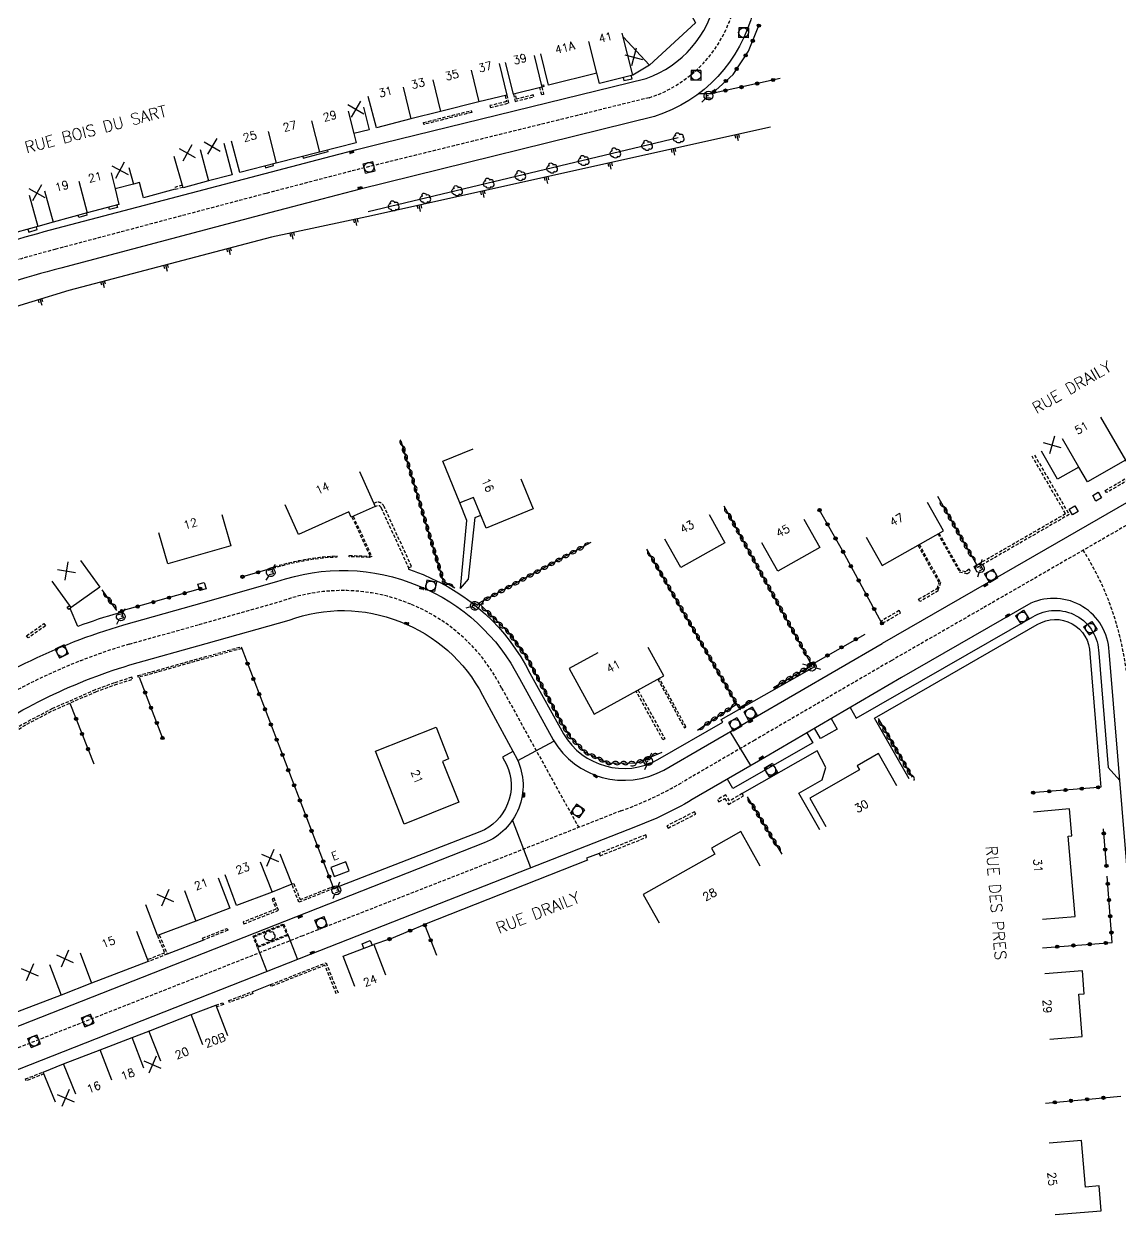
# Model space of a CAD drawing. Header units: millimetres. Extents: x 150999 to 152000, y 125999 to 127001.
# Drawn here: x 151174.2 to 151342.5, y 126479.7 to 126663.7 of the extents above; entities that cross this region are included whole.
import ezdxf
from ezdxf.enums import TextEntityAlignment as Align

# ---------------------------------------------------------------- set-up
doc = ezdxf.new("R2010")
doc.units = ezdxf.units.MM
doc.linetypes.add('DASHED', pattern=[0.75, 0.5, -0.25])
doc.layers.get('0').update_dxf_attribs({"linetype": 'CONTINUOUS'})
for name, color, linetype in [('W0001', 6, 'DASHED'), ('W0008', 7, 'CONTINUOUS'), ('W0100', 7, 'CONTINUOUS'), ('W0112', 1, 'DASHED'), ('W0211', 2, 'CONTINUOUS'), ('W0300', 7, 'CONTINUOUS'), ('W0302', 3, 'CONTINUOUS'), ('W0310', 3, 'CONTINUOUS'), ('W0322', 7, 'CONTINUOUS'), ('W0334', 7, 'CONTINUOUS'), ('W0400', 7, 'CONTINUOUS'), ('W0420', 7, 'CONTINUOUS'), ('W0471', 7, 'CONTINUOUS'), ('W0984', 7, 'CONTINUOUS'), ('W0989', 7, 'CONTINUOUS'), ('W0991', 7, 'CONTINUOUS'), ('W1102', 7, 'CONTINUOUS')]:
    doc.layers.add(name, color=color, linetype=linetype)
doc.styles.get("Standard").update_dxf_attribs({"font": 'romans.shx', "width": 0.85})

# ---------------------------------------------------------------- blocks, each defined once
blk = doc.blocks.new('t991o')
at = {"color": 0, "linetype": 'Continuous'}
for p, q in [((-1, 1), (1, -1)), ((-1, -1), (1, 1))]:
    blk.add_line(p, q, dxfattribs=at)
blk = doc.blocks.new('t310o')
at = {"color": 0, "linetype": 'Continuous'}
for centre, start, end in [((-0.5, 0.38), 216.8699, 323.1304), ((0.5, -0.37), 36.8699, 143.1303)]:
    blk.add_arc(centre, 0.625, start, end, dxfattribs=at)
blk = doc.blocks.new('t322o')
at = {"color": 0, "linetype": 'Continuous'}
for radius in [0.25, 0.15]:
    blk.add_circle((0, 0), radius, dxfattribs=at)
blk = doc.blocks.new('t211o')
at = {"color": 0, "linetype": 'Continuous'}
for p, q in [((-0.29, 0.5), (-0.29, 0)), ((0, 1), (0, 0)), ((0.29, 0.5), (0.29, 0))]:
    blk.add_line(p, q, dxfattribs=at)
blk = doc.blocks.new('T420')
for p, q in [((0.75, 0.75), (-0.75, 0.75)), ((-0.75, 0.75), (-0.75, -0.75)), ((0.75, 0.75), (0.75, -0.75)), ((0.75, -0.75), (-0.75, -0.75))]:
    blk.add_line(p, q)
blk.add_ellipse((0, 0), major_axis=(-0.53, 0.53), ratio=1, start_param=3.926991, end_param=10.210176)
blk = doc.blocks.new('T300')
for p, q in [((-0.8, 0.51), (-0.86, 0.34)), ((-0.86, 0.34), (-0.86, 0.17)), ((-0.86, 0.17), (-0.74, 0.06)), ((-0.69, 0.63), (-0.8, 0.51)), ((-0.8, -0.06), (-0.74, 0.06)), ((-0.74, 0.06), (-0.69, 0.11)), ((-0.57, 0.69), (-0.69, 0.63)), ((-0.46, 0.69), (-0.57, 0.69)), ((-0.29, 0.63), (-0.46, 0.69)), ((-0.29, 0.63), (-0.17, 0.74)), ((-0.23, 0.57), (-0.29, 0.63)), ((-0.17, 0.74), (-0.06, 0.8)), ((-0.06, 0.8), (0.06, 0.8)), ((0.06, 0.8), (0.23, 0.74)), ((0.23, 0.74), (0.34, 0.63)), ((0.34, 0.63), (0.4, 0.51)), ((0.46, 0.46), (0.34, 0.46)), ((0.4, 0.51), (0.4, 0.46)), ((0.57, 0.4), (0.46, 0.46)), ((0.57, 0.4), (0.69, 0.29)), ((0.69, 0.29), (0.74, 0.17)), ((0.74, 0.06), (0.69, -0.17)), ((0.74, 0.17), (0.74, 0.06)), ((-0.8, -0.17), (-0.8, -0.06)), ((-0.8, -0.23), (-0.8, -0.17)), ((-0.74, -0.34), (-0.8, -0.23)), ((-0.69, -0.4), (-0.74, -0.34)), ((-0.51, -0.46), (-0.69, -0.4)), ((-0.4, -0.46), (-0.51, -0.46)), ((-0.4, -0.46), (-0.34, -0.46)), ((-0.34, -0.46), (-0.34, -0.4)), ((-0.34, -0.51), (-0.34, -0.46)), ((-0.29, -0.63), (-0.34, -0.51)), ((-0.17, -0.74), (-0.29, -0.63)), ((-0.06, -0.8), (-0.17, -0.74)), ((0.06, -0.8), (-0.06, -0.8)), ((0.17, -0.74), (0.06, -0.8)), ((0.23, -0.69), (0.17, -0.74)), ((0.29, -0.46), (0.23, -0.46)), ((0.29, -0.63), (0.23, -0.69)), ((0.46, -0.4), (0.29, -0.46)), ((0.34, -0.51), (0.29, -0.63)), ((0.34, -0.51), (0.34, -0.46)), ((0.57, -0.34), (0.46, -0.4)), ((0.63, -0.29), (0.57, -0.34)), ((0.69, -0.17), (0.63, -0.29))]:
    blk.add_line(p, q)
blk = doc.blocks.new('T400')
for p, q in [((-0.15, 0.3), (0.15, 0.3)), ((-0.15, -0.25), (-0.15, 0.3)), ((-0.15, 0.15), (0.15, 0.15)), ((-0.15, 0), (0.15, 0)), ((0.15, 0.3), (0.15, -0.25)), ((-0.15, -0.15), (0.15, -0.15)), ((-0.15, -0.25), (-0.15, -0.3)), ((-0.15, -0.3), (0.15, -0.3)), ((0.15, -0.3), (0.15, -0.25))]:
    blk.add_line(p, q)
blk = doc.blocks.new('T471')
for p, q in [((-0.333334, 0.333334), (-0.333334, -0.333334)), ((-0.333334, 0.333334), (0.333334, 0.333334)), ((-0.333334, 0), (0, 0)), ((0.500001, 0.500001), (1.000002, 1.000002)), ((-0.500001, -0.500001), (-1.000002, -1.000002)), ((-0.333334, -0.333334), (0.333334, -0.333334))]:
    blk.add_line(p, q)
blk.add_ellipse((0, 0), major_axis=(0.471405, 0.471405), ratio=1, start_param=5.4977871438, end_param=11.780972451)
blk = doc.blocks.new('t112o')
at = {"color": 0, "linetype": 'Continuous'}
for p, q in [((-0.5, 0.5), (0.5, 0.5)), ((-0.5, -0.5), (-0.5, 0.5)), ((0.5, 0.5), (0.5, -0.5)), ((0.5, -0.5), (-0.5, -0.5))]:
    blk.add_line(p, q, dxfattribs=at)

msp = doc.modelspace()

# ---------------------------------------------------------------- linework, layer by layer
at = {"layer": 'W0001'}
for points in [[(151342.48, 126865.16, 0.026167), (151323.38, 126822.08), (151310.46, 126788.28), (151302.18, 126766.48), (151297.78, 126754.05, 0.044949), (151292.44, 126732.85), (151287.18, 126694.71), (151283.25, 126666.36, -0.259129), (151270.21, 126652.42), (151225.1, 126641.31), (151219.18, 126639.76), (151211.37, 126637.72), (151179.07, 126629.16, 0.012852), (151162.35, 126624.22), (151146.07, 126618.81), (151134.51, 126615.06), (151113.42, 126608.16), (151101.74, 126604.55, -0.057136), (151061.77, 126596.74), (151048.09, 126595.31, 0.034878), (151035.64, 126593.12, 2.025446)], [(151483.07, 126014.25, -0.000463), (151465.48, 126121.41, 0.000328), (151442.8, 126260.36, 0.101931), (151437.67, 126274.58, -0.295589), (151437.91, 126280.29, 0.116471), (151443.73, 126299.09, -0.011498), (151445.36, 126310.69, 0.049077), (151450.21, 126349.63, 0.050108), (151447.47, 126388.3, -0.000595), (151431.9, 126478.98), (151424.7, 126521.56, 0.002254), (151411.43, 126599.34, 0.406265), (151396.07, 126610.27), (151389.67, 126609.02, 0.044346), (151379.93, 126606.54), (151374.75, 126605.55), (151370.37, 126603.33), (151366.54, 126599.96), (151356.47, 126594.23), (151321.48, 126574.08), (151307.47, 126566.04)], [(151366.76, 126238.5, 0.154631), (151378.41, 126265.19, 0.103525), (151375.44, 126294.22, -0.03208), (151364.09, 126338.78, -0.013787), (151360.93, 126358.66, -0.01199), (151358.91, 126377.59), (151357.94, 126389.7), (151354.32, 126433.99), (151352.73, 126453.04), (151350.45, 126481.2), (151349.24, 126496.27), (151347.54, 126516.77), (151346.67, 126527.46), (151343.86, 126561.44, 0.049583), (151341.99, 126571.64, 0.07302), (151336.86, 126582.94, 0.51535)], [(151051.84, 126520.48), (151098.76, 126529.15), (151117.72, 126532.57, 0.110333), (151150.71, 126546.29), (151162.3, 126554.62, -0.088737), (151190.37, 126568.53), (151201.12, 126571.56), (151213.98, 126575.19, -0.18652), (151233.62, 126574.66, -0.181338), (151247.56, 126561.8), (151259.39, 126540.39, 0.40833)], [(151307.47, 126566.04), (151286.43, 126553.8), (151275.29, 126547.32, -0.046073), (151265.87, 126542.94), (151246.62, 126535.36), (151217, 126523.76), (151165.26, 126503.39), (151135.92, 126491.81, -0.068819), (151122, 126488.12), (151104.91, 126485.99), (151059.57, 126480.22)]]:
    msp.add_lwpolyline(points, format="xyb", dxfattribs=at)
at = {"layer": 'W0008'}
for points in [[(151016.74, 126696.14), (151027.52, 126648.99), (151032.72, 126626.39), (151038.85, 126599.33, 0.335336), (151041.2, 126597.64), (151059.33, 126599.43), (151064.4, 126599.99), (151070.37, 126600.78, 0.04521), (151101.04, 126607.54), (151112.68, 126611.11), (151133.84, 126618.02), (151145.34, 126621.83), (151162.74, 126627.49, -0.012528), (151178.29, 126632.13), (151221.39, 126643.45), (151225.32, 126644.49), (151229.21, 126645.44), (151269.76, 126655.38, 0.266032), (151280.48, 126667.78)], [(151286.2, 126665.8, -0.262376), (151271.02, 126649.53), (151225.84, 126638.4), (151219.94, 126636.86), (151212.13, 126634.82), (151179.85, 126626.26, 0.012843), (151163.29, 126621.37)], [(151399.03, 126654.34), (151404.24, 126623.57, -0.409462), (151397.2, 126613.49), (151389, 126611.97, 0.090244), (151369.03, 126604.84), (151354.98, 126596.83), (151319.98, 126576.68), (151305.98, 126568.64)], [(151160.49, 126557.11, -0.088711), (151189.53, 126571.49), (151200.29, 126574.53), (151213.05, 126578.13, -0.185489), (151234.79, 126577.51, -0.180704), (151250.29, 126563.24), (151255.47, 126553.85, 0.406943), (151272.46, 126549.21), (151305.98, 126568.64)], [(151336.03, 126285.25), (151366.6, 126284.07, 0.496368), (151373.07, 126293.45, -0.032084), (151361.64, 126338.32, -0.013787), (151358.45, 126358.33, -0.011991), (151356.42, 126377.39), (151355.45, 126389.5), (151351.83, 126433.78), (151350.23, 126452.84), (151347.96, 126481), (151346.75, 126496.07), (151345.05, 126516.56), (151344.18, 126527.25), (151340.86, 126567.41, 0.526207), (151328.85, 126574.84), (151308.98, 126563.41)], [(151308.98, 126563.41), (151287.99, 126551.14), (151276.84, 126544.66, -0.045869), (151266.96, 126540.05), (151247.75, 126532.49), (151218.13, 126520.9), (151166.39, 126500.52), (151137.08, 126488.95, -0.068678), (151122.38, 126485.07), (151105.3, 126482.94), (151066.9, 126478.05, 0.369216)]]:
    msp.add_lwpolyline(points, format="xyb", dxfattribs=at)
msp.add_lwpolyline([(151061.71, 126487.54), (151058.92, 126502.77), (151056.83, 126513.32, -0.360953), (151060.63, 126519.01), (151081.71, 126522.85), (151099.7, 126526.12), (151114.72, 126528.89, 0.113675), (151151.36, 126542.99), (151164.98, 126552.73, -0.082376), (151190.44, 126565.34), (151202.2, 126568.65), (151214.91, 126572.22, -0.186274), (151231.9, 126571.99, -0.186303), (151244.61, 126560.71), (151249.93, 126550.87, -0.43305), (151244.89, 126538.02), (151215.89, 126526.63), (151164.19, 126506.29), (151135.11, 126494.83, -0.069815), (151121.36, 126491.18), (151103.21, 126488.85), (151066.66, 126484.27, -0.355033)], format="xyb", close=True, dxfattribs=at)
at = {"layer": 'W0100'}
for points in [[(151276.76, 126685.45), (151281.71, 126684.78), (151280.86, 126678.42), (151280.02, 126671.8), (151278.15, 126671.95), (151278.17, 126670.66), (151279.02, 126668.52), (151278.25, 126666.47), (151276.38, 126665.69), (151277.31, 126663.93), (151270.26, 126657.39), (151267.69, 126655.9), (151262.59, 126654.61), (151262.19, 126656.2), (151254.78, 126654.32), (151253.56, 126659.17)], [(151252.55, 126658.91), (151253.75, 126654.05), (151249.38, 126652.97), (151248.17, 126657.82)], [(151247.2, 126657.69), (151248.38, 126652.83), (151244.05, 126651.78), (151238.19, 126650.32), (151233.62, 126649.19), (151228.32, 126647.78), (151227.04, 126652.61)], [(151226.35, 126650.96), (151227.23, 126647.51), (151224.87, 126646.91), (151225.24, 126645.51), (151219.58, 126644.05), (151212.92, 126642.37), (151207.34, 126640.92), (151206.08, 126645.76)], [(151204.89, 126645.42), (151206.15, 126640.58), (151202.54, 126639.65), (151198.62, 126638.56), (151197.28, 126643.38)], [(151190.3, 126641.69), (151191, 126639.16), (151188.2, 126638.45), (151188.74, 126636.01), (151183.9, 126634.75), (151178.7, 126633.32), (151176.32, 126632.65), (151171.47, 126631.33), (151170.15, 126636.16)], [(151339.55, 126603.4), (151343.35, 126596.78), (151337.52, 126593.43), (151336.21, 126595.72), (151332.95, 126593.84), (151330.46, 126598.18)], [(151250.49, 126593.93), (151252.38, 126589.3), (151245.17, 126586.36), (151243.26, 126591.07), (151241.15, 126590.22), (151238.55, 126596.62), (151243.18, 126598.5)], [(151225.71, 126595.03), (151228.11, 126589.67), (151224.46, 126588.04), (151224.11, 126588.83), (151216.35, 126585.35), (151214.3, 126589.91)], [(151303.52, 126584.97), (151305.99, 126580.62), (151315.41, 126585.95), (151312.95, 126590.3)], [(151204.57, 126588.42), (151205.95, 126583.61), (151196.3, 126580.84), (151194.92, 126585.64)], [(151279.41, 126588.43), (151281.85, 126584.07), (151275.08, 126580.28), (151272.64, 126584.65)], [(151293.95, 126587.74), (151296.41, 126583.38), (151289.99, 126579.76), (151287.53, 126584.11)], [(151182.9, 126581.35), (151185.83, 126577.3), (151181.46, 126574.14), (151178.53, 126578.2)], [(151262.31, 126567.22), (151257.92, 126564.82), (151261.76, 126557.78), (151272.48, 126563.66), (151270.08, 126568.04)], [(151308.27, 126546.78), (151305.46, 126551.73), (151302.16, 126549.86), (151302.51, 126549.25), (151294.87, 126544.91), (151297.34, 126540.56)], [(151330.63, 126526.31), (151335.62, 126526.74), (151334.56, 126539.07), (151335.14, 126539.12), (151334.78, 126543.23), (151329.23, 126542.75)], [(151287.28, 126534.44), (151284.31, 126539.76), (151279.78, 126537.22), (151280.31, 126536.28), (151269.3, 126530.12), (151271.75, 126525.75)], [(151213.51, 126536.32), (151215.35, 126531.67), (151212.31, 126530.47), (151206.85, 126528.42), (151205.1, 126533.11)], [(151204, 126532.68), (151205.79, 126528.01), (151200.61, 126526.03), (151194.69, 126523.81), (151192.93, 126528.49)], [(151191.48, 126524.46), (151193.26, 126519.79), (151184.59, 126516.47), (151179.91, 126514.67), (151173.85, 126512.32), (151168.62, 126510.28), (151163.44, 126508.25), (151161.62, 126512.91)], [(151225.01, 126515.96), (151223.21, 126520.62), (151227.92, 126522.44), (151229.73, 126517.78)], [(151331.75, 126507.91), (151336.73, 126508.31), (151336.23, 126514.78), (151337.02, 126514.84), (151336.75, 126518.37), (151330.97, 126517.92)], [(151179.03, 126498.21), (151177.16, 126502.85), (151180.27, 126504.1), (151185.88, 126506.26), (151190.83, 126508.14), (151193.39, 126509.14), (151193.39, 126509.14), (151199.85, 126511.66), (151203.67, 126513.13), (151205.46, 126508.46)], [(151332.59, 126480.96), (151339.64, 126481.56), (151339.32, 126485.37), (151337.24, 126485.19), (151336.63, 126492.34), (151331.64, 126491.91)]]:
    msp.add_lwpolyline(points, dxfattribs=at)
for points in [[(151228.16, 126552.1), (151237.48, 126555.81), (151239.42, 126550.91), (151238.48, 126550.54), (151240.97, 126544.25), (151232.61, 126540.92)], [(151221.85, 126532.88), (151224.13, 126533.75), (151223.61, 126535.13), (151221.33, 126534.26)]]:
    msp.add_lwpolyline(points, close=True, dxfattribs=at)
at = {"layer": 'W0112'}
for points in [[(151248.09, 126652.76), (151248.3, 126651.82), (151245.77, 126651.2), (151245.84, 126650.9), (151248.66, 126651.6), (151248.38, 126652.83)], [(151249.38, 126652.97), (151249.62, 126651.85), (151252.49, 126652.55), (151252.42, 126652.84), (151249.85, 126652.21), (151249.67, 126653.04)], [(151253.68, 126654.34), (151253.98, 126654.42), (151254.05, 126654.13), (151253.75, 126654.05), (151254, 126652.93), (151253.71, 126652.85), (151253.43, 126653.97)], [(151329.39, 126597.56), (151334.72, 126588.43), (151320.31, 126580.1), (151320.11, 126580.45), (151334.17, 126588.57), (151329.04, 126597.37)], [(151224.76, 126588.17), (151227.63, 126581.97), (151227.21, 126581.85), (151224.15, 126581.96), (151224.15, 126582.16), (151227.18, 126582.05), (151227.35, 126582.1), (151224.58, 126588.09)], [(151314.56, 126585.47), (151317.85, 126579.66), (151318.99, 126579.39), (151319.02, 126579.34), (151319.57, 126579.69), (151319.35, 126580.03), (151318.8, 126579.67), (151318.83, 126579.63), (151317.98, 126579.83), (151314.74, 126585.57)], [(151311.68, 126583.84), (151314.96, 126577.98), (151314.57, 126576.81), (151314.62, 126576.73), (151311.8, 126575.07), (151311.59, 126575.42), (151314.42, 126577.07), (151314.43, 126577.04), (151314.74, 126577.96), (151311.51, 126583.74)], [(151181.46, 126574.14), (151181.06, 126573.87), (151180.83, 126574.2), (151181.23, 126574.47)], [(151271.54, 126563.14), (151275.62, 126555.7), (151275.87, 126555.84), (151271.8, 126563.28)], [(151268.51, 126561.48), (151272.61, 126553.99), (151272.33, 126553.83), (151268.22, 126561.32)], [(151221.64, 126531.31), (151221.76, 126531.03), (151216.43, 126528.91), (151215.35, 126531.67), (151215.63, 126531.78), (151216.61, 126529.31), (151221.36, 126531.2), (151221.64, 126531.31)], [(151194.97, 126523.91), (151196.2, 126520.95), (151193.26, 126519.79)], [(151194.69, 126523.81), (151195.8, 126521.12), (151193.15, 126520.07)], [(151222.16, 126514.85), (151220.42, 126519.24), (151212.17, 126515.99), (151212.17, 126515.99), (151212.06, 126516.27), (151220.59, 126519.63), (151222.44, 126514.96)], [(151203.67, 126513.13), (151204.74, 126513.49), (151204.83, 126513.21), (151203.78, 126512.84)], [(151177.27, 126502.57), (151174.53, 126501.5), (151174.42, 126501.78), (151177.16, 126502.85)]]:
    msp.add_lwpolyline(points, dxfattribs=at)
for points in [[(151235.55, 126648.61), (151242.89, 126650.45), (151242.97, 126650.16), (151235.62, 126648.32)], [(151344.76, 126594.75), (151354.04, 126600.15), (151354.25, 126599.81), (151340.47, 126591.79), (151340.27, 126592.13), (151344.59, 126594.65), (151343.35, 126596.78), (151343.52, 126596.88)], [(151306.06, 126571.74), (151308.82, 126573.35), (151308.62, 126573.69), (151305.86, 126572.08)], [(151174.59, 126569.81), (151177.25, 126571.68), (151177.48, 126571.35), (151174.82, 126569.48)], [(151191.69, 126563.7), (151207.56, 126568.14), (151207.64, 126567.87), (151191.77, 126563.43)], [(151170.2, 126553.53), (151174.66, 126556.26), (151178.7, 126558.36), (151185.24, 126561.23), (151188.15, 126562.29), (151190.84, 126563.15), (151190.75, 126563.44), (151188.05, 126562.58), (151185.13, 126561.51), (151178.57, 126558.63), (151174.52, 126556.52), (151170.05, 126553.79)], [(151284.52, 126545.6), (151282.53, 126544.46), (151282.01, 126545.38), (151280.73, 126544.7), (151280.92, 126544.34), (151281.85, 126544.84), (151282.38, 126543.91), (151284.72, 126545.25)], [(151277.19, 126542.8), (151272.94, 126540.64), (151273.12, 126540.29), (151277.37, 126542.44)], [(151262.67, 126536.05), (151269.83, 126538.89), (151269.69, 126539.26), (151262.52, 126536.42)], [(151212.32, 126529.43), (151212.9, 126527.85), (151207.86, 126525.87), (151207.97, 126525.59), (151213.28, 126527.68), (151212.6, 126529.53)], [(151201.63, 126523.39), (151205.38, 126524.9), (151205.49, 126524.62), (151201.75, 126523.11)], [(151214.07, 126525.58), (151214.76, 126523.82), (151210.08, 126521.95), (151209.38, 126523.72)], [(151213.98, 126525.39), (151214.57, 126523.9), (151210.16, 126522.15), (151209.58, 126523.63)], [(151209.35, 126514.89), (151205.77, 126513.54), (151205.66, 126513.83), (151209.25, 126515.17)]]:
    msp.add_lwpolyline(points, close=True, dxfattribs=at)
at = {"layer": 'W0112', "flags": 128}
msp.add_lwpolyline([(151198.5, 126638.98), (151197.34, 126638.66), (151197.42, 126638.37), (151198.58, 126638.69)], dxfattribs=at)
at = {"layer": 'W0112'}
msp.add_lwpolyline([(151228.11, 126589.67), (151228.47, 126589.83, -0.335445), (151229.06, 126589.46), (151233.26, 126580.25), (151233.71, 126580.45), (151229.52, 126589.65, 0.355852), (151228.33, 126590.32), (151227.91, 126590.13)], format="xyb", dxfattribs=at)
at = {"layer": 'W0112', "flags": 128}
msp.add_lwpolyline([(151211.95, 126580.2, -0.064899), (151222.24, 126582.1), (151222.25, 126581.9, 0.064899), (151212.01, 126580.01)], format="xyb", close=True, dxfattribs=at)
at = {"layer": 'W0211'}
msp.add_lwpolyline([(151288.83, 126647.89), (151226.83, 126634.12), (151212.23, 126631.01), (151181.08, 126622.8), (151163.97, 126617.61), (151147.42, 126612.37), (151135.42, 126608.65), (151119.92, 126603.84), (151102.26, 126597.37), (151087.71, 126594), (151059.72, 126584.61), (151052.25, 126579.24)], dxfattribs=at)
at = {"layer": 'W0302'}
msp.add_lwpolyline([(151274.67, 126646.26), (151227.08, 126634.9)], dxfattribs=at)
at = {"layer": 'W0310'}
for points in [[(151240.35, 126577.12), (151238.63, 126578.14), (151232.12, 126599.71)], [(151320.53, 126580.69), (151314.53, 126591.2)], [(151289.33, 126561.9), (151295.22, 126565.32), (151281.72, 126589.72)], [(151261.27, 126584.14), (151244.04, 126574.8), (151248.64, 126570.26), (151251.49, 126566.39), (151256.79, 126556.35), (151258.06, 126554.26), (151260.4, 126551.94), (151263.81, 126550.29), (151268.16, 126550.25), (151272.23, 126551.94)], [(151286.02, 126559.86), (151284.04, 126558.72), (151269.88, 126583.1)], [(151188.47, 126573.69), (151186.21, 126576.86)], [(151277.63, 126555.33), (151283.67, 126559.36)], [(151305.37, 126557.1), (151310.6, 126548.1)], [(151285.29, 126545.1), (151290.6, 126536.31)]]:
    msp.add_lwpolyline(points, dxfattribs=at)
at = {"layer": 'W0322'}
for points in [[(151290.35, 126655.38), (151279.87, 126653.05), (151283.1, 126655.99), (151285.46, 126659.55), (151287.07, 126663.48)], [(151305.97, 126571.73), (151299.89, 126582.91)], [(151211.99, 126580.09), (151207.75, 126578.87)], [(151201.28, 126577.03), (151188.73, 126573.47)], [(151295.43, 126565.58), (151303.37, 126570.08)], [(151207.64, 126567.87), (151221.64, 126531.31)], [(151191.91, 126563.47), (151195.47, 126554.12)], [(151181.25, 126559.48), (151184.91, 126550.17)], [(151339.15, 126546.55), (151328.86, 126545.7)], [(151340.45, 126534.5), (151339.98, 126540.17)], [(151330.65, 126521.92), (151341.33, 126522.74), (151340.57, 126532.9)], [(151233.52, 126524.55), (151235.72, 126525.5), (151237.54, 126520.8)], [(151230.32, 126523.26), (151227.92, 126522.44)], [(151331.11, 126498.06), (151342.64, 126499.14)]]:
    msp.add_lwpolyline(points, dxfattribs=at)
at = {"layer": 'W0322', "flags": 128}
msp.add_lwpolyline([(151299.89, 126582.91), (151296.39, 126589.11)], dxfattribs=at)
at = {"layer": 'W0334'}
for points in [[(151266.22, 126655.53), (151266.34, 126655.05), (151267.59, 126655.33), (151267.46, 126655.84)], [(151277.89, 126653.09), (151279.87, 126653.05)], [(151217, 126643.39), (151217.06, 126643.15), (151220.94, 126644.16), (151220.88, 126644.38)], [(151211.22, 126641.93), (151211.29, 126641.67), (151212.54, 126642.02), (151212.48, 126642.25)], [(151197.42, 126638.37), (151192.57, 126637.07), (151191.93, 126639.42), (151191, 126639.16)], [(151183.78, 126634.71), (151183.87, 126634.37), (151182.62, 126634.04), (151182.53, 126634.37)], [(151188.47, 126635.94), (151188.56, 126635.59), (151187.32, 126635.28), (151187.23, 126635.61)], [(151174.8, 126632.24), (151174.92, 126631.79), (151176.22, 126632.17), (151176.11, 126632.59)], [(151241.22, 126577.06), (151242.23, 126587.53), (151241.15, 126590.22)], [(151241.22, 126577.06), (151242.49, 126578.5), (151243.5, 126587.98), (151244.38, 126588.32)], [(151298.18, 126557.1), (151299.11, 126555.5), (151296.53, 126554.06), (151295.63, 126555.61)], [(151250.03, 126550.65), (151255.59, 126553.65)], [(151294.44, 126554.91), (151295.34, 126553.37), (151283.07, 126546.35), (151282.23, 126547.79)], [(151285.83, 126549.89), (151282.66, 126555.12)], [(151296.41, 126540.03), (151293.21, 126545.66), (151296.8, 126547.71), (151297.37, 126549.62), (151296.03, 126552.15), (151284.52, 126545.6)], [(151252.02, 126534.18), (151249.24, 126541.54)], [(151262.52, 126536.42), (151260.61, 126535.67), (151260.73, 126535.38), (151235.72, 126525.5)], [(151230.32, 126523.26), (151233.52, 126524.55)], [(151201.75, 126523.11), (151196.2, 126520.95)], [(151214.76, 126523.82), (151216.18, 126520.13)], [(151226.39, 126521.85), (151226.13, 126522.54), (151227.39, 126523.04), (151227.66, 126522.34)], [(151210.08, 126521.95), (151211.52, 126518.29)], [(151209.25, 126515.17), (151212.06, 126516.27)]]:
    msp.add_lwpolyline(points, dxfattribs=at)
for points in [[(151233.26, 126580.25), (151233.26, 126580.03, -0.018542), (151235.49, 126579.2, -0.180375), (151251.9, 126564.1), (151257.06, 126554.75, 0.405852), (151271.56, 126550.8), (151281.52, 126556.57), (151281.26, 126556.96), (151295.66, 126565.09), (151295.43, 126565.58)], [(151188.73, 126573.47), (151188.79, 126573.29, 0.027621), (151182.48, 126571.23), (151181.29, 126574.02)], [(151301.08, 126558.8), (151302.01, 126557.15), (151329.12, 126572.73, -0.581756), (151339.27, 126567.15), (151340.71, 126549.61), (151342.49, 126547.61)], [(151310.17, 126547.86), (151304.83, 126557.17), (151313.37, 126562.08), (151329.83, 126571.54, -0.585768), (151337.89, 126567.08), (151339.36, 126549.04), (151339.57, 126546.59), (151339.15, 126546.55)], [(151249.29, 126552.05), (151247.68, 126551.19), (151248.3, 126550.04, -0.431121), (151244.21, 126539.72), (151221.76, 126531.03)]]:
    msp.add_lwpolyline(points, format="xyb", dxfattribs=at)
at = {"layer": 'W1102'}
for p, q in [((151266.22, 126661.75), (151270.26, 126657.39)), ((151242.86, 126656.64), (151244.05, 126651.78)), ((151236.98, 126655.17), (151238.19, 126650.32)), ((151232.41, 126654.04), (151233.62, 126649.19)), ((151223.99, 126650.35), (151224.87, 126646.91)), ((151211.7, 126647.22), (151212.92, 126642.37)), ((151218.33, 126648.89), (151219.58, 126644.05)), ((151201.28, 126644.49), (151202.54, 126639.65)), ((151187.58, 126640.87), (151188.2, 126638.45)), ((151177.37, 126638.14), (151178.7, 126633.32)), ((151182.64, 126639.59), (151183.9, 126634.75)), ((151174.98, 126637.47), (151176.32, 126632.65)), ((151210.47, 126535.12), (151212.31, 126530.47)), ((151198.83, 126530.7), (151200.61, 126526.03)), ((151182.81, 126521.14), (151184.59, 126516.47)), ((151178.12, 126519.34), (151179.91, 126514.67)), ((151201.67, 126507), (151199.85, 126511.66)), ((151192.6, 126503.46), (151190.83, 126508.14)), ((151195.24, 126504.5), (151193.39, 126509.15)), ((151187.68, 126501.6), (151185.88, 126506.26)), ((151182.14, 126499.46), (151180.27, 126504.1))]:
    msp.add_line(p, q, dxfattribs=at)
at = {"layer": 'W1102', "flags": 128}
for points in [[(151267.69, 126655.9), (151266.07, 126662.33)], [(151262.19, 126656.2), (151260.97, 126661.04)], [(151336.21, 126595.72), (151333.72, 126600.05)]]:
    msp.add_lwpolyline(points, dxfattribs=at)

# ---------------------------------------------------------------- block references
at = {"layer": 'W0112'}
for p, rotation in [((151339.02, 126591.19), 210.197688758553), ((151335.41, 126589.07), 210.197688758553), ((151201.54, 126577.39), 196.036165948656)]:
    msp.add_blockref('t112o', p, dxfattribs=dict(at, rotation=rotation))
at = {"layer": 'W0211'}
for p, rotation in [((151283.7, 126646.75), 192.520850453904), ((151273.94, 126644.58), 192.520850453904), ((151264.18, 126642.41), 192.520850453904), ((151254.42, 126640.25), 192.520850453904), ((151244.66, 126638.08), 192.520850453904), ((151234.89, 126635.91), 192.520850453904), ((151225.13, 126633.76), 192.043962127383), ((151215.35, 126631.67), 192.043962127383), ((151205.64, 126629.27), 194.748813542747), ((151195.97, 126626.72), 194.748813542747), ((151186.3, 126624.18), 194.748813542747), ((151176.68, 126621.47), 196.878720992866)]:
    msp.add_blockref('t211o', p, dxfattribs=dict(at, rotation=rotation))
at = {"layer": 'W0300'}
for p, rotation in [((151274.67, 126646.26), 193.425746784878), ((151269.81, 126645.1), 193.425746784878), ((151260.08, 126642.78), 193.425746784878), ((151264.94, 126643.94), 193.425746784878), ((151255.22, 126641.62), 193.425746784878), ((151245.49, 126639.3), 193.425746784878), ((151250.35, 126640.46), 193.425746784878), ((151240.63, 126638.14), 193.425746784878), ((151230.9, 126635.82), 193.425746784878), ((151235.76, 126636.98), 193.425746784878), ((151211.84, 126523.77), 201.729468597048)]:
    msp.add_blockref('T300', p, dxfattribs=dict(at, rotation=rotation))
at = {"layer": 'W0310'}
for p, rotation in [((151232.35, 126598.96), 106.779784706201), ((151232.71, 126597.76), 106.779784706201), ((151233.07, 126596.56), 106.779784706201), ((151233.43, 126595.37), 106.779784706201), ((151233.79, 126594.17), 106.779784706201), ((151234.16, 126592.97), 106.779784706201), ((151234.52, 126591.78), 106.779784706201), ((151234.88, 126590.58), 106.779784706201), ((151235.24, 126589.38), 106.779784706201), ((151315.43, 126589.63), 119.701747808261), ((151235.6, 126588.19), 106.779784706201), ((151282.32, 126588.63), 118.9502747560143), ((151282.93, 126587.54), 118.9502747560143), ((151316.05, 126588.55), 119.701747808261), ((151316.67, 126587.46), 119.701747808261), ((151235.96, 126586.99), 106.779784706201), ((151236.32, 126585.79), 106.779784706201), ((151283.53, 126586.44), 118.9502747560143), ((151317.28, 126586.38), 119.701747808261), ((151236.68, 126584.6), 106.779784706201), ((151284.14, 126585.35), 118.9502747560143), ((151284.74, 126584.26), 118.9502747560143), ((151317.9, 126585.29), 119.701747808261), ((151318.52, 126584.2), 119.701747808261), ((151237.04, 126583.4), 106.779784706201), ((151237.4, 126582.2), 106.779784706201), ((151257.98, 126582.35), 208.437976913145), ((151259.08, 126582.95), 208.437976913145), ((151260.18, 126583.54), 208.437976913145), ((151270.51, 126582.02), 120.1425975212346), ((151285.35, 126583.16), 118.9502747560143), ((151285.95, 126582.07), 118.9502747560143), ((151319.14, 126583.12), 119.701747808261), ((151319.76, 126582.03), 119.701747808261), ((151237.76, 126581.01), 106.779784706201), ((151254.68, 126580.57), 208.437976913145), ((151255.78, 126581.16), 208.437976913145), ((151256.88, 126581.76), 208.437976913145), ((151271.14, 126580.94), 120.1425975212346), ((151286.56, 126580.97), 118.9502747560143), ((151238.13, 126579.81), 106.779784706201), ((151238.49, 126578.61), 106.779784706201), ((151251.38, 126578.78), 208.437976913145), ((151252.48, 126579.38), 208.437976913145), ((151253.58, 126579.97), 208.437976913145), ((151271.76, 126579.86), 120.1425975212346), ((151272.39, 126578.78), 120.1425975212346), ((151287.16, 126579.88), 118.9502747560143), ((151287.77, 126578.79), 118.9502747560143), ((151239.28, 126577.75), 149.456066193928), ((151248.08, 126576.99), 208.437976913145), ((151249.18, 126577.59), 208.437976913145), ((151250.28, 126578.19), 208.437976913145), ((151273.02, 126577.7), 120.1425975212346), ((151273.65, 126576.62), 120.1425975212346), ((151288.37, 126577.69), 118.9502747560143), ((151288.98, 126576.6), 118.9502747560143), ((151187.02, 126575.72), 125.533065306695), ((151187.75, 126574.71), 125.533065306695), ((151244.79, 126575.21), 208.437976913145), ((151245.89, 126575.8), 208.437976913145), ((151246.99, 126576.4), 208.437976913145), ((151274.27, 126575.54), 120.1425975212346), ((151274.9, 126574.45), 120.1425975212346), ((151289.58, 126575.51), 118.9502747560143), ((151245.21, 126573.65), 315.407350686655), ((151246.1, 126572.77), 315.407350686655), ((151275.53, 126573.37), 120.1425975212346), ((151290.19, 126574.41), 118.9502747560143), ((151290.79, 126573.32), 118.9502747560143), ((151246.99, 126571.89), 315.407350686655), ((151247.88, 126571.01), 315.407350686655), ((151276.16, 126572.29), 120.1425975212346), ((151276.79, 126571.21), 120.1425975212346), ((151291.4, 126572.22), 118.9502747560143), ((151292, 126571.13), 118.9502747560143), ((151248.75, 126570.12), 306.345125438902), ((151249.49, 126569.11), 306.345125438902), ((151277.41, 126570.13), 120.1425975212346), ((151278.04, 126569.05), 120.1425975212346), ((151292.61, 126570.04), 118.9502747560143), ((151293.22, 126568.94), 118.9502747560143), ((151250.23, 126568.1), 306.345125438902), ((151278.67, 126567.97), 120.1425975212346), ((151293.82, 126567.85), 118.9502747560143), ((151250.97, 126567.1), 306.345125438902), ((151251.66, 126566.06), 297.803871392233), ((151279.3, 126566.89), 120.1425975212346), ((151279.92, 126565.81), 120.1425975212346), ((151294.43, 126566.76), 118.9502747560143), ((151252.25, 126564.96), 297.803871392233), ((151252.83, 126563.85), 297.803871392233), ((151280.55, 126564.73), 120.1425975212346), ((151281.18, 126563.65), 120.1425975212346), ((151293.39, 126564.26), 30.15837075393889), ((151294.47, 126564.89), 30.15837075393889), ((151253.41, 126562.74), 297.803871392233), ((151254, 126561.64), 297.803871392233), ((151281.81, 126562.56), 120.1425975212346), ((151290.15, 126562.38), 30.15837075393889), ((151291.23, 126563), 30.15837075393889), ((151292.31, 126563.63), 30.15837075393889), ((151254.58, 126560.53), 297.803871392233), ((151282.43, 126561.48), 120.1425975212346), ((151283.06, 126560.4), 120.1425975212346), ((151255.16, 126559.43), 297.803871392233), ((151255.75, 126558.32), 297.803871392233), ((151281.79, 126558.11), 33.7676433538822), ((151282.83, 126558.8), 33.7676433538822), ((151283.69, 126559.32), 120.1425975212346), ((151285.03, 126559.29), 209.9702827071356), ((151256.33, 126557.22), 297.803871392233), ((151256.93, 126556.12), 301.286097337595), ((151279.71, 126556.72), 33.7676433538822), ((151280.75, 126557.41), 33.7676433538822), ((151257.58, 126555.05), 301.286097337595), ((151278.67, 126556.02), 33.7676433538822), ((151306, 126556.02), 300.146952912454), ((151306.62, 126554.94), 300.146952912454), ((151258.29, 126554.03), 315.338777386758), ((151259.18, 126553.15), 315.338777386758), ((151307.25, 126553.86), 300.146952912454), ((151307.88, 126552.78), 300.146952912454), ((151260.07, 126552.27), 315.338777386758), ((151261.1, 126551.6), 334.172369145656), ((151262.23, 126551.06), 334.172369145656), ((151270.6, 126551.26), 22.5084574068789), ((151308.51, 126551.7), 300.146952912454), ((151309.14, 126550.62), 300.146952912454), ((151263.35, 126550.51), 334.172369145656), ((151264.55, 126550.28), 359.471657896661), ((151265.8, 126550.27), 359.471657896661), ((151267.05, 126550.26), 359.471657896661), ((151268.29, 126550.3), 22.5084574068789), ((151269.44, 126550.78), 22.5084574068789), ((151309.76, 126549.54), 300.146952912454), ((151310.39, 126548.45), 300.146952912454), ((151285.94, 126544.03), 301.1496690040169), ((151286.58, 126542.96), 301.1496690040169), ((151287.23, 126541.89), 301.1496690040169), ((151287.88, 126540.82), 301.1496690040169), ((151288.52, 126539.75), 301.1496690040169), ((151289.17, 126538.68), 301.1496690040169), ((151289.82, 126537.61), 301.1496690040169)]:
    msp.add_blockref('t310o', p, dxfattribs=dict(at, rotation=rotation))
at = {"layer": 'W0322'}
for p in [(151287.07, 126663.48), (151296.39, 126589.11)]:
    msp.add_blockref('t322o', p, dxfattribs=at)
for p, rotation in [((151286.12, 126661.16), 67.68821749679863), ((151285.04, 126658.92), 56.5136076553292), ((151283.66, 126656.84), 56.5136076553292), ((151282, 126654.99), 42.26336420203307), ((151286.82, 126654.59), 192.5208504539458), ((151289.26, 126655.14), 192.5208504539458), ((151280.15, 126653.31), 42.26336420203307), ((151281.94, 126653.51), 192.5208504539458), ((151284.38, 126654.05), 192.5208504539458), ((151297.62, 126586.93), 119.4328199626316), ((151298.85, 126584.76), 119.4328199626316), ((151300, 126582.71), 118.56222978975), ((151207.75, 126578.87), 196.132615768163), ((151210.16, 126579.56), 196.132615768163), ((151301.19, 126580.52), 118.56222978975), ((151201.28, 126577.03), 195.869463045096), ((151302.39, 126578.32), 118.56222978975), ((151196.47, 126575.67), 195.869463045096), ((151198.87, 126576.35), 195.869463045096), ((151303.58, 126576.12), 118.56222978975), ((151189.25, 126573.61), 195.869463045096), ((151191.66, 126574.3), 195.869463045096), ((151194.06, 126574.98), 195.869463045096), ((151304.78, 126573.93), 118.56222978975), ((151305.97, 126571.73), 118.56222978975), ((151299.77, 126568.05), 29.56820757937411), ((151301.95, 126569.28), 29.56820757937411), ((151297.6, 126566.81), 29.56820757937411), ((151208.53, 126565.54), 290.963345356748), ((151295.43, 126565.58), 29.56820757937411), ((151209.42, 126563.2), 290.963345356748), ((151192.81, 126561.1), 290.8982006720981), ((151210.32, 126560.87), 290.963345356748), ((151193.7, 126558.76), 290.8982006720981), ((151211.21, 126558.54), 290.963345356748), ((151182.2, 126557.07), 291.418956837737), ((151194.6, 126556.43), 290.8982006720981), ((151212.11, 126556.2), 290.963345356748), ((151183.11, 126554.74), 291.418956837737), ((151195.47, 126554.12), 290.8982006720981), ((151213, 126553.87), 290.963345356748), ((151184.03, 126552.42), 291.418956837737), ((151213.9, 126551.53), 290.963345356748), ((151214.79, 126549.2), 290.963345356748), ((151215.69, 126546.86), 290.963345356748), ((151329.18, 126545.73), 184.712360356252), ((151331.67, 126545.94), 184.712360356252), ((151334.17, 126546.14), 184.712360356252), ((151336.66, 126546.35), 184.712360356252), ((151339.15, 126546.55), 184.712360356252), ((151216.58, 126544.53), 290.963345356748), ((151217.47, 126542.19), 290.963345356748), ((151218.37, 126539.86), 290.963345356748), ((151340.04, 126539.48), 94.77567884714371), ((151219.26, 126537.52), 290.963345356748), ((151340.25, 126536.99), 94.77567884714371), ((151220.16, 126535.19), 290.963345356748), ((151221.05, 126532.86), 290.963345356748), ((151340.45, 126534.5), 94.77567884714371), ((151340.65, 126531.74), 94.318448834475), ((151340.84, 126529.25), 94.318448834475), ((151235.76, 126525.4), 291.249688007478), ((151341.03, 126526.76), 94.318448834475), ((151233.52, 126524.55), 23.4305203881999), ((151341.22, 126524.26), 94.318448834475), ((151230.32, 126523.26), 198.834368492774), ((151236.66, 126523.07), 291.249688007478), ((151332.89, 126522.09), 4.36943474066694), ((151335.38, 126522.28), 4.36943474066694), ((151337.88, 126522.47), 4.36943474066694), ((151340.37, 126522.66), 4.36943474066694), ((151332.51, 126498.19), 5.371605090134522), ((151335, 126498.43), 5.371605090134522), ((151337.49, 126498.66), 5.371605090134522), ((151339.98, 126498.89), 5.371605090134522)]:
    msp.add_blockref('t322o', p, dxfattribs=dict(at, rotation=rotation))
at = {"layer": 'W0400'}
for p, rotation in [((151224.5, 126644.08), 284.709583711683), ((151225.79, 126638.57), 284.709583711683), ((151235.31, 126577.12), 79.32397706819506), ((151321.88, 126577.6), 299.926079161827), ((151233, 126571.71), 79.32397706819506), ((151325.27, 126572.91), 299.696190563113), ((151285.82, 126556.72), 119.92095211194), ((151287.47, 126551.07), 119.92095211194), ((151261.98, 126548.28), 55.71030602293297), ((151250.93, 126545.41), 357.299667711765), ((151216.6, 126526.71), 291.449008128936), ((151218.46, 126521.16), 291.449008128936)]:
    msp.add_blockref('T400', p, dxfattribs=dict(at, rotation=rotation))
at = {"layer": 'W0420'}
for p, rotation in [((151284.71, 126662.39), 358.845777602759), ((151277.4, 126655.84), 358.845777602759), ((151227.21, 126641.74), 193.838251460584), ((151322.75, 126579.04), 210.027542646774), ((151236.67, 126577.47), 349.323977068195), ((151327.51, 126572.69), 123.561660748577), ((151337.98, 126570.99), 123.561660748577), ((151180, 126567.4), 25.9528826556469), ((151285.76, 126557.86), 29.92095211194), ((151283.41, 126556.21), 29.92095211194), ((151288.9, 126549.18), 29.92095211194), ((151259.23, 126542.91), 325.710306022933), ((151219.86, 126525.73), 201.385120395624), ((151183.99, 126510.75), 201.475354705899), ((151175.74, 126507.58), 201.475354705899)]:
    msp.add_blockref('T420', p, dxfattribs=dict(at, rotation=rotation))
at = {"layer": 'W0471'}
for p, rotation in [((151279.31, 126652.74), 358.845777602759), ((151321.01, 126580.17), 210.027542646774), ((151212.1, 126579.57), 193.722241946636), ((151243.45, 126574.42), 328.9763671013491), ((151189.07, 126572.78), 195.869463045097), ((151295.19, 126565.07), 298.950274755946), ((151270.06, 126550.56), 22.508457406879), ((151222.17, 126530.74), 201.714746449393)]:
    msp.add_blockref('T471', p, dxfattribs=dict(at, rotation=rotation))
at = {"layer": 'W0991'}
for p, rotation in [((151267.84, 126658.66), 300.1676507989196), ((151225.17, 126650.66), 284.5091382093252), ((151203.09, 126644.95), 284.563656133766), ((151199.28, 126643.93), 285.5061390030449), ((151188.94, 126641.28), 286.8415815586367), ((151176.18, 126637.8), 285.5489205598391), ((151332.09, 126599.11), 299.8780823464695), ((151180.72, 126579.77), 305.8629009186841), ((151211.99, 126535.72), 291.5381420525745), ((151195.88, 126529.59), 290.5431326474468), ((151180.46, 126520.24), 291.035098985081), ((151175.08, 126518.16), 291.2229063952144), ((151193.92, 126503.98), 291.4734271764214), ((151180.58, 126498.84), 291.9181029769045)]:
    msp.add_blockref('t991o', p, dxfattribs=dict(at, rotation=rotation))

# ---------------------------------------------------------------- texts
at = {"layer": 'W0984'}
msp.add_text('E', height=1.25, rotation=20.7181, dxfattribs=at).set_placement((151221.95, 126536.07), align=Align.MIDDLE)
at = {"layer": 'W0989'}
for s, rotation, p in [('RUE BOIS DU SART', 14.7509, (151185.21, 126647.59)), ('RUE DRAILY', 29.9073, (151335.13, 126607.98)), ('RUE DES PRES', 274.7201, (151323.51, 126528.81)), ('RUE DRAILY', 21.3851, (151253.14, 126527.33))]:
    msp.add_text(s, height=1.75, rotation=rotation, dxfattribs=at).set_placement(p, align=Align.MIDDLE)
at = {"layer": 'W0991'}
for s, rotation, p in [('41', 14.1828, (151263.52, 126661.69)), ('41A', 14.1828, (151257.26, 126660.11)), ('39', 13.9197, (151250.36, 126658.36)), ('35', 13.9628, (151239.92, 126655.91)), ('37', 13.6921, (151245.03, 126657.16)), ('33', 13.9686, (151234.7, 126654.61)), ('31', 14.8486, (151229.73, 126653.33)), ('29', 14.5081, (151221.16, 126649.62)), ('25', 14.5669, (151208.89, 126646.49)), ('27', 14.1354, (151215.02, 126648.05)), ('21', 14.5811, (151185.11, 126640.23)), ('19', 15.3804, (151180.01, 126638.86)), ('51', 29.8781, (151336.63, 126601.73)), ('14', 24.1694, (151220.01, 126592.47)), ('16', 292.2227, (151245.45, 126592.95)), ('47', 29.5086, (151308.23, 126587.63)), ('12', 16.0362, (151199.75, 126587.03)), ('43', 29.2227, (151276.03, 126586.54)), ('45', 29.4328, (151290.74, 126585.92)), ('41', 28.5841, (151264.72, 126565.12)), ('21', 291.7096, (151234.56, 126548.18)), ('30', 29.635, (151302.81, 126543.67)), ('23', 20.5425, (151207.79, 126534.11)), ('31', 274.8987, (151329.93, 126534.53)), ('21', 20.935, (151201.41, 126531.69)), ('28', 29.2262, (151279.51, 126530.1)), ('15', 20.9536, (151187.14, 126522.8)), ('24', 21.1458, (151227.37, 126516.87)), ('29', 274.4822, (151331.36, 126512.92)), ('20B', 20.9788, (151203.56, 126507.73)), ('20', 21.2958, (151198.45, 126505.75)), ('18', 20.7016, (151190.14, 126502.53)), ('16', 21.086, (151184.91, 126500.53)), ('25', 274.9171, (151332.12, 126486.43))]:
    msp.add_text(s, height=1.25, rotation=rotation, dxfattribs=at).set_placement(p, align=Align.MIDDLE)

doc.saveas('drawing.dxf')
